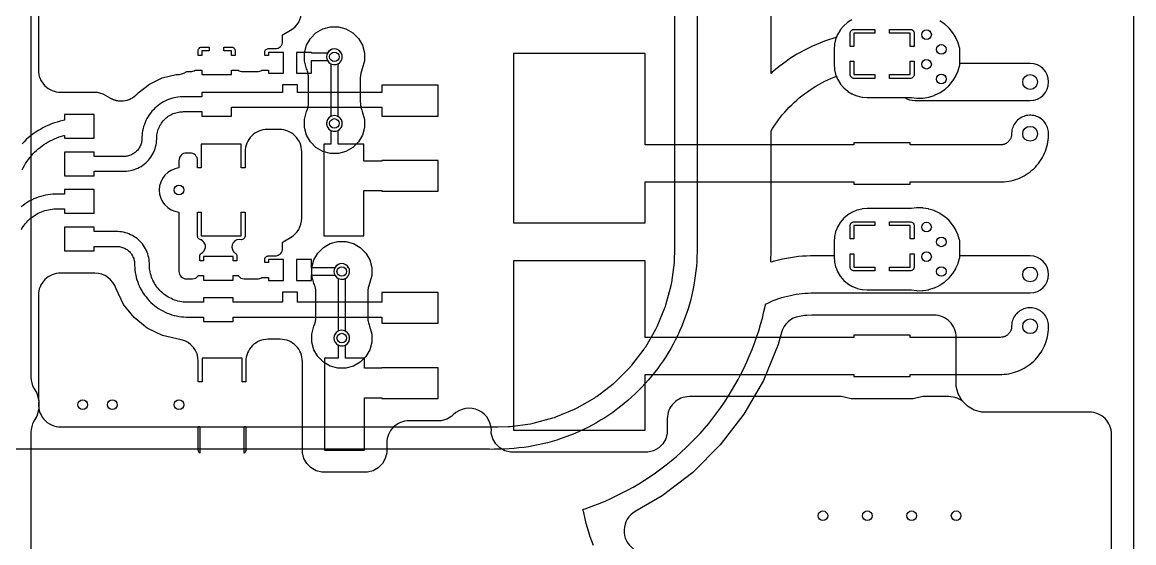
# Model space of a CAD drawing. Header units: millimetres. Extents: x 0 to 150, y 0 to 150.
# Drawn here: x 74.9 to 150, y 73.7 to 108.8 of the extents above; entities that cross this region are included whole.
import ezdxf

# ---------------------------------------------------------------- set-up
doc = ezdxf.new("R2010")
doc.units = ezdxf.units.MM

msp = doc.modelspace()

# ---------------------------------------------------------------- linework, layer by layer
at = {"layer": '16_copper'}
for points in [[(75.5, 134.697), (75.5, 84.86, 0.131654), (75.701, 84.11), (75.89, 83.783), (76.028, 83.267, 0.466806), (77.528, 81.5), (107, 81.5, 0.008181), (107.049, 81.501), (107.736, 81.523, 0.024548), (107.883, 81.535), (109.244, 81.715, 0.032737), (109.437, 81.753), (110.763, 82.108, 0.032736), (110.949, 82.171), (112.218, 82.697, 0.032736), (112.394, 82.784), (113.583, 83.471, 0.032737), (113.747, 83.58), (114.836, 84.416, 0.032737), (114.984, 84.545), (115.955, 85.516, 0.032737), (116.084, 85.664), (116.92, 86.753, 0.032737), (117.029, 86.917), (117.716, 88.106, 0.032736), (117.803, 88.282), (118.329, 89.551, 0.032737), (118.392, 89.737), (118.747, 91.063, 0.032737), (118.785, 91.256), (118.965, 92.617, 0.024548), (118.977, 92.764), (118.999, 93.451, 0.008182), (119, 93.5), (119, 127.023)], [(120.5, 126.151), (120.5, 93.5), (120.499, 93.337), (120.491, 93.011), (120.475, 92.685), (120.452, 92.36), (120.42, 92.035), (120.381, 91.711), (120.334, 91.388), (120.279, 91.067), (120.216, 90.746), (120.146, 90.428), (120.068, 90.111), (119.982, 89.796), (119.889, 89.484), (119.788, 89.173), (119.68, 88.866), (119.564, 88.561), (119.441, 88.259), (119.311, 87.959), (119.173, 87.664), (119.029, 87.371), (118.877, 87.082), (118.718, 86.797), (118.553, 86.516), (118.381, 86.239), (118.202, 85.966), (118.017, 85.697), (117.825, 85.434), (117.627, 85.174), (117.423, 84.92), (117.212, 84.671), (116.996, 84.426), (116.774, 84.188), (116.546, 83.954), (116.312, 83.726), (116.074, 83.504), (115.829, 83.288), (115.58, 83.077), (115.326, 82.873), (115.066, 82.675), (114.803, 82.483), (114.534, 82.298), (114.261, 82.119), (113.984, 81.947), (113.703, 81.782), (113.418, 81.623), (113.129, 81.471), (112.836, 81.327), (112.541, 81.189), (112.241, 81.059), (111.939, 80.936), (111.634, 80.82), (111.327, 80.712), (111.016, 80.611), (110.704, 80.518), (110.389, 80.432), (110.072, 80.354), (109.754, 80.284), (109.433, 80.221), (109.112, 80.166), (108.789, 80.119), (108.465, 80.08), (108.14, 80.048), (107.815, 80.025), (107.489, 80.009), (107.163, 80.001, 0.037337), (106.79, 79.992), (106.65, 79.976, 0.032501), (106, 80), (73.147, 80)], [(130.961, 108.995), (130.694, 108.831, 0.039571), (130.662, 108.808), (130.423, 108.604, 0.03958), (130.395, 108.576), (130.192, 108.338, 0.039291), (130.169, 108.306), (130.005, 108.039, 0.039289), (129.987, 108.004), (129.91, 107.818), (129.664, 107.745), (129.383, 107.654), (129.106, 107.556), (128.831, 107.45), (128.559, 107.337), (128.29, 107.217), (128.024, 107.091), (127.761, 106.957), (127.503, 106.816), (127.247, 106.669), (126.996, 106.515), (126.749, 106.355), (126.507, 106.188), (126.268, 106.015), (126.035, 105.836), (125.806, 105.65), (125.582, 105.459), (125.5, 105.385), (125.5, 116.569)], [(113.501, 73.492), (113.389, 73.786), (113.285, 74.082), (113.188, 74.381), (113.098, 74.682), (113.016, 74.985), (112.941, 75.29), (112.873, 75.597), (112.812, 75.905), (112.807, 75.935), (112.929, 75.975), (113.351, 76.123), (113.769, 76.281), (114.183, 76.45), (114.593, 76.629), (114.999, 76.817), (115.399, 77.015), (115.795, 77.223), (116.186, 77.44), (116.571, 77.667), (116.951, 77.903), (117.325, 78.148), (117.693, 78.402), (118.055, 78.665), (118.41, 78.936), (118.759, 79.216), (119.1, 79.504), (119.435, 79.801), (119.762, 80.105), (120.082, 80.418), (120.395, 80.738), (120.699, 81.065), (120.996, 81.4), (121.284, 81.741), (121.564, 82.09), (121.835, 82.445), (122.098, 82.807), (122.352, 83.175), (122.597, 83.549), (122.833, 83.929), (123.06, 84.314), (123.277, 84.705), (123.485, 85.101), (123.683, 85.501), (123.871, 85.907), (124.05, 86.317), (124.219, 86.731), (124.377, 87.149), (124.525, 87.571), (124.664, 87.996), (124.791, 88.424), (124.909, 88.856), (125.016, 89.29), (125.112, 89.726), (125.126, 89.795), (125.28, 89.87), (125.463, 89.954), (125.649, 90.032), (125.836, 90.105), (126.026, 90.173), (126.217, 90.235), (126.411, 90.292), (126.605, 90.343), (126.801, 90.389), (126.999, 90.429), (127.197, 90.463), (127.396, 90.492), (127.596, 90.515), (127.797, 90.532), (127.998, 90.544), (128.199, 90.549), (128.3, 90.55), (143, 90.55, 1), (143, 93.05), (138.25, 93.05), (138.25, 94, 0.067302), (138.241, 94.066), (138.144, 94.417, 0.035714), (138.133, 94.451), (137.987, 94.784, 0.035715), (137.97, 94.816), (137.779, 95.125, 0.035716), (137.758, 95.154), (137.524, 95.433, 0.035713), (137.5, 95.458), (137.229, 95.701, 0.035717), (137.201, 95.723), (136.898, 95.925, 0.035716), (136.867, 95.942), (136.539, 96.099, 0.035715), (136.505, 96.112), (136.158, 96.22, 0.035715), (136.123, 96.229), (135.764, 96.286, 0.035716), (135.729, 96.29), (135.365, 96.296, 0.035714), (135.329, 96.294), (134.984, 96.25), (132, 96.25, 0.019635), (131.98, 96.249), (131.668, 96.225, 0.039596), (131.628, 96.218), (131.324, 96.145, 0.03929), (131.286, 96.133), (130.996, 96.013, 0.039289), (130.961, 95.995), (130.694, 95.831, 0.039571), (130.662, 95.808), (130.423, 95.604, 0.03958), (130.395, 95.576), (130.192, 95.338, 0.039291), (130.169, 95.306), (130.005, 95.039, 0.039289), (129.987, 95.004), (129.867, 94.714, 0.039593), (129.855, 94.676), (129.782, 94.371, 0.039294), (129.775, 94.332), (129.751, 94.02, 0.019635), (129.75, 94), (129.75, 93.05), (128.164, 93.05), (127.891, 93.042), (127.619, 93.027), (127.347, 93.003), (127.076, 92.972), (126.806, 92.933), (126.537, 92.887), (126.27, 92.833), (126.004, 92.771), (125.74, 92.702), (125.479, 92.625), (125.489, 92.829), (125.5, 93.276), (125.5, 101.506), (125.6, 101.669), (125.725, 101.861), (125.854, 102.05), (125.989, 102.235), (126.128, 102.417), (126.273, 102.595), (126.421, 102.769), (126.575, 102.94), (126.732, 103.106), (126.894, 103.268), (127.06, 103.425), (127.231, 103.579), (127.405, 103.727), (127.583, 103.872), (127.765, 104.011), (127.95, 104.146), (128.139, 104.275), (128.331, 104.4), (128.526, 104.52), (128.725, 104.634), (128.926, 104.744), (129.13, 104.848), (129.337, 104.946), (129.546, 105.039), (129.758, 105.127), (129.909, 105.185), (129.987, 104.996, 0.039289), (130.005, 104.961), (130.169, 104.694, 0.039571), (130.192, 104.662), (130.396, 104.423, 0.03958), (130.424, 104.395), (130.662, 104.192, 0.039291), (130.694, 104.169), (130.961, 104.005, 0.039289), (130.996, 103.987), (131.286, 103.867, 0.039593), (131.324, 103.855), (131.629, 103.782, 0.039573), (131.668, 103.775), (131.98, 103.751, 0.019635), (132, 103.75), (134.522, 103.75, 0.144365), (135.2, 103.55), (143, 103.55, 1), (143, 106.05), (138.25, 106.05), (138.25, 107, 0.067302), (138.241, 107.066), (138.144, 107.417, 0.035714), (138.133, 107.451), (137.987, 107.784, 0.035715), (137.97, 107.816), (137.779, 108.125, 0.035716), (137.758, 108.154), (137.524, 108.433, 0.035713), (137.5, 108.458), (137.229, 108.701, 0.035717), (137.201, 108.723), (136.898, 108.925, 0.035716)], [(148.5, 70.5), (148.5, 81, 0.414214), (147, 82.5), (139.737, 82.5), (139.228, 82.636), (138.772, 82.9), (138.4, 83.272), (138.136, 83.728), (138, 84.237), (138, 87.55, 0.414214), (136.5, 89.05), (128.3, 89.05, 0.009817), (128.241, 89.049), (127.923, 89.036, 0.029461), (127.748, 89.019), (127.412, 88.966, 0.296214), (126.198, 87.873), (125.979, 87.057), (124.976, 84.635), (123.665, 82.365), (122.069, 80.285), (120.215, 78.431), (118.135, 76.835), (116.318, 75.786, 0.550804), (116.216, 73.252)]]:
    msp.add_lwpolyline(points, format="xyb", dxfattribs=at)
for points in [[(95.733, 99.972), (95.217, 100.11), (94.755, 100.377), (94.377, 100.755), (94.11, 101.217), (93.972, 101.733), (93.972, 102.267), (94.118, 102.813, 0.105882), (94.25, 103.427), (94.25, 105.073, 0.048452), (94.222, 105.361), (94.217, 105.382, 0.052951), (94.118, 105.687), (93.972, 106.233), (93.972, 106.767), (94.11, 107.283), (94.377, 107.745), (94.755, 108.123), (95.217, 108.39), (95.733, 108.528), (96.267, 108.528), (96.783, 108.39), (97.245, 108.123), (97.623, 107.745), (97.89, 107.283), (98.028, 106.767), (98.028, 106.233), (97.882, 105.687, 0.105882), (97.75, 105.073), (97.75, 103.427, 0.048452), (97.778, 103.139), (97.783, 103.118, 0.052951), (97.882, 102.813), (98.028, 102.267), (98.028, 101.733), (97.89, 101.217), (97.623, 100.755), (97.245, 100.377), (96.783, 100.11), (96.267, 99.972)], [(96.089, 101.478, 0.714199), (96.25, 102.466), (96.25, 106.034, 0.951294), (95.798, 106.989), (95.744, 106.963, 0.594063), (95.75, 106.034), (95.75, 102.466), (95.744, 102.463), (95.694, 102.431), (95.647, 102.394), (95.606, 102.353), (95.569, 102.306), (95.537, 102.256), (95.511, 102.202), (95.492, 102.146), (95.478, 102.089), (95.472, 102.03), (95.472, 101.97), (95.478, 101.911), (95.492, 101.854), (95.511, 101.798), (95.537, 101.744), (95.569, 101.694), (95.606, 101.647), (95.647, 101.606), (95.694, 101.569), (95.744, 101.537), (95.798, 101.511), (95.854, 101.492), (95.911, 101.478), (95.97, 101.472), (96.03, 101.472)], [(96.233, 85.472), (95.717, 85.61), (95.255, 85.877), (94.877, 86.255), (94.61, 86.717), (94.472, 87.233), (94.472, 87.767), (94.618, 88.313, 0.105882), (94.75, 88.927), (94.75, 90.573, 0.048452), (94.722, 90.861), (94.717, 90.882, 0.052951), (94.618, 91.187), (94.472, 91.733), (94.472, 92.267), (94.61, 92.783), (94.877, 93.245), (95.255, 93.623), (95.717, 93.89), (96.233, 94.028), (96.767, 94.028), (97.283, 93.89), (97.745, 93.623), (98.123, 93.245), (98.39, 92.783), (98.528, 92.267), (98.528, 91.733), (98.382, 91.187, 0.105882), (98.25, 90.573), (98.25, 88.927, 0.048452), (98.278, 88.639), (98.283, 88.618, 0.052951), (98.382, 88.313), (98.528, 87.767), (98.528, 87.233), (98.39, 86.717), (98.123, 86.255), (97.745, 85.877), (97.283, 85.61), (96.767, 85.472)], [(96.589, 86.978, 0.714199), (96.75, 87.966), (96.75, 91.534, 0.951294), (96.298, 92.489), (96.244, 92.463, 0.594063), (96.25, 91.534), (96.25, 87.966), (96.244, 87.963), (96.194, 87.931), (96.147, 87.894), (96.106, 87.853), (96.069, 87.806), (96.037, 87.756), (96.011, 87.702), (95.992, 87.646), (95.978, 87.589), (95.972, 87.53), (95.972, 87.47), (95.978, 87.411), (95.992, 87.354), (96.011, 87.298), (96.037, 87.244), (96.069, 87.194), (96.106, 87.147), (96.147, 87.106), (96.194, 87.069), (96.244, 87.037), (96.298, 87.011), (96.354, 86.992), (96.411, 86.978), (96.47, 86.972), (96.53, 86.972)]]:
    msp.add_lwpolyline(points, format="xyb", close=True, dxfattribs=at)
at = {"layer": '1_copper'}
for points in [[(76, 119.39), (76, 105.61, 0.414214), (77.5, 104.11), (79.967, 104.11), (80.349, 104.008), (80.84, 103.724), (80.855, 103.716), (80.869, 103.708), (80.898, 103.693), (80.925, 103.679), (80.941, 103.672), (80.956, 103.664), (80.985, 103.652), (81.013, 103.639), (81.029, 103.633), (81.045, 103.626), (81.075, 103.615), (81.104, 103.604), (81.12, 103.599), (81.136, 103.594), (81.166, 103.585), (81.197, 103.576), (81.213, 103.572), (81.229, 103.567), (81.26, 103.561), (81.291, 103.553), (81.307, 103.551), (81.324, 103.547), (81.355, 103.543), (81.386, 103.537), (81.403, 103.535), (81.42, 103.533), (81.451, 103.53), (81.482, 103.527), (81.499, 103.527), (81.516, 103.525), (81.548, 103.525), (81.579, 103.523), (81.596, 103.524, 0.182311), (82.585, 103.901), (82.608, 103.923, 0.030667), (82.737, 104.057), (83.498, 104.664), (84.371, 105.084), (85.32, 105.301, 0.125465), (86.034, 105.5), (86.286, 105.5, 0.161906), (86.585, 105.6), (87.04, 105.6), (87.04, 105.3), (89.04, 105.3), (89.04, 105.6), (89.495, 105.6, 0.161804), (89.794, 105.5), (90.796, 105.5, 0.161906), (91.095, 105.6), (91.55, 105.6), (91.55, 105.4), (92.55, 105.4), (92.55, 106.8), (91.55, 106.8), (91.55, 106.6), (91.296, 106.6), (91.296, 106.825), (91.306, 106.874), (91.325, 106.92), (91.353, 106.962), (91.388, 106.997), (91.43, 107.025), (91.476, 107.044), (91.525, 107.054), (92, 107.054, 0.414214), (92.5, 107.554), (92.5, 107.971), (92.529, 108), (93.04, 108.295, 0.267949), (93.79, 109.594)], [(130.961, 108.995), (130.694, 108.831, 0.039571), (130.662, 108.808), (130.423, 108.604, 0.03958), (130.395, 108.576), (130.192, 108.338, 0.039291), (130.169, 108.306), (130.005, 108.039, 0.039289), (129.987, 108.004), (129.867, 107.714, 0.039593), (129.855, 107.676), (129.782, 107.371, 0.039294), (129.775, 107.332), (129.751, 107.02, 0.019635), (129.75, 107), (129.75, 106, 0.019635), (129.751, 105.98), (129.775, 105.668, 0.039596), (129.782, 105.628), (129.855, 105.324, 0.03929), (129.867, 105.286), (129.987, 104.996, 0.039289), (130.005, 104.961), (130.169, 104.694, 0.039571), (130.192, 104.662), (130.396, 104.423, 0.03958), (130.424, 104.395), (130.662, 104.192, 0.039291), (130.694, 104.169), (130.961, 104.005, 0.039289), (130.996, 103.987), (131.286, 103.867, 0.039593), (131.324, 103.855), (131.629, 103.782, 0.039573), (131.668, 103.775), (131.98, 103.751, 0.019635), (132, 103.75), (134.984, 103.75), (135.329, 103.706), (135.33, 103.706), (135.331, 103.706), (135.365, 103.704), (135.729, 103.71, 0.035716), (135.764, 103.714), (136.123, 103.771, 0.035715), (136.158, 103.78), (136.505, 103.888, 0.035715), (136.539, 103.901), (136.867, 104.058, 0.035716), (136.898, 104.075), (137.201, 104.277, 0.035717), (137.229, 104.299), (137.5, 104.542, 0.035713), (137.524, 104.567), (137.758, 104.846, 0.035716), (137.779, 104.875), (137.97, 105.184, 0.035715), (137.987, 105.216), (138.133, 105.549, 0.035714), (138.144, 105.583), (138.241, 105.934, 0.067302), (138.25, 106), (138.25, 107, 0.067302), (138.241, 107.066), (138.144, 107.417, 0.035714), (138.133, 107.451), (137.987, 107.784, 0.035715), (137.97, 107.816), (137.779, 108.125, 0.035716), (137.758, 108.154), (137.524, 108.433, 0.035713), (137.5, 108.458), (137.229, 108.701, 0.035717), (137.201, 108.723), (136.898, 108.925, 0.035716)], [(148.5, 70.5), (148.5, 81, 0.414214), (147, 82.5), (139.737, 82.5), (139.228, 82.636), (138.772, 82.9), (138.561, 83.111, 0.198912), (137.5, 83.55), (135.855, 83.55, 0.065543), (135.467, 83.499), (135.097, 83.4), (130.903, 83.4), (130.533, 83.499, 0.065543), (130.145, 83.55), (119.985, 83.55, 0.414214), (118.485, 82.05), (118.485, 81.088), (118.383, 80.706), (118.185, 80.364), (117.906, 80.085), (117.564, 79.887), (117.182, 79.785), (107.898, 79.785), (107.516, 79.887), (107.174, 80.085), (106.895, 80.364), (106.697, 80.706), (106.595, 81.088, 0.7094), (104.034, 82.317), (103.936, 82.218), (103.594, 82.021), (103.212, 81.919), (101.04, 81.919, 0.414214), (99.54, 80.419), (99.54, 79.743), (99.438, 79.361), (99.241, 79.019), (98.961, 78.74), (98.619, 78.542), (98.238, 78.44), (95.143, 78.44), (94.761, 78.542), (94.419, 78.74), (94.14, 79.019), (93.942, 79.361), (93.84, 79.743), (93.84, 85.92, 0.414214), (92.34, 87.42), (91.514, 87.42, 0.414214), (90.014, 85.92), (90.014, 84.54), (89.76, 84.54), (89.76, 86.14), (87.06, 86.14), (87.06, 84.54), (86.806, 84.54), (86.806, 85.927, 0.349915), (85.64, 87.39), (84.392, 87.675), (83.36, 88.171), (82.465, 88.885), (81.751, 89.78), (81.247, 90.828, 0.329809), (79.812, 91.89), (77.5, 91.89, 0.414214), (76, 90.39), (76, 83.57, 0.01614), (76.003, 83.473), (76.005, 83.454, 0.02887), (76.028, 83.28), (76.028, 82.733), (75.89, 82.217), (75.701, 81.89, 0.131654), (75.5, 81.14), (75.5, 67.57, 0.01614)]]:
    msp.add_lwpolyline(points, format="xyb", dxfattribs=at)
for points in [[(130.846, 107.2), (130.846, 108.133), (130.863, 108.198), (130.897, 108.256), (130.944, 108.303), (131.002, 108.337), (131.067, 108.354), (132.5, 108.354), (132.5, 108.1), (131.1, 108.1), (131.1, 107.2)], [(134.9, 107.2), (134.9, 108.1), (133.5, 108.1), (133.5, 108.354), (134.933, 108.354), (134.998, 108.337), (135.056, 108.303), (135.103, 108.256), (135.137, 108.198), (135.154, 108.133), (135.154, 107.2)], [(89.04, 106.6), (89.04, 106.9), (88.54, 106.9), (88.54, 107.154), (89.065, 107.154), (89.114, 107.144), (89.16, 107.125), (89.202, 107.097), (89.237, 107.062), (89.265, 107.02), (89.284, 106.974), (89.294, 106.925), (89.294, 106.6)], [(131.067, 105.046), (131.002, 105.063), (130.944, 105.097), (130.897, 105.144), (130.863, 105.202), (130.846, 105.267), (130.846, 106.2), (131.1, 106.2), (131.1, 105.3), (132.5, 105.3), (132.5, 105.046)], [(133.5, 105.046), (133.5, 105.3), (134.9, 105.3), (134.9, 106.2), (135.154, 106.2), (135.154, 105.267), (135.137, 105.202), (135.103, 105.144), (135.056, 105.097), (134.998, 105.063), (134.933, 105.046)], [(130.846, 94.2), (130.846, 95.133), (130.863, 95.198), (130.897, 95.256), (130.944, 95.303), (131.002, 95.337), (131.067, 95.354), (132.5, 95.354), (132.5, 95.1), (131.1, 95.1), (131.1, 94.2)], [(134.9, 94.2), (134.9, 95.1), (133.5, 95.1), (133.5, 95.354), (134.933, 95.354), (134.998, 95.337), (135.056, 95.303), (135.103, 95.256), (135.137, 95.198), (135.154, 95.133), (135.154, 94.2)], [(131.067, 92.046), (131.002, 92.063), (130.944, 92.097), (130.897, 92.144), (130.863, 92.202), (130.846, 92.267), (130.846, 93.2), (131.1, 93.2), (131.1, 92.3), (132.5, 92.3), (132.5, 92.046)], [(133.5, 92.046), (133.5, 92.3), (134.9, 92.3), (134.9, 93.2), (135.154, 93.2), (135.154, 92.267), (135.137, 92.202), (135.103, 92.144), (135.056, 92.097), (134.998, 92.063), (134.933, 92.046)], [(89.91, 81.54), (90.014, 81.54), (90.014, 79.923), (90.009, 79.89), (90.001, 79.858), (89.988, 79.827), (89.971, 79.799), (89.951, 79.772), (89.928, 79.749), (89.91, 79.735)]]:
    msp.add_lwpolyline(points, close=True, dxfattribs=at)
for points in [[(86.789, 106.941), (86.793, 106.958), (86.799, 106.982), (86.812, 107.013, 0.02577), (86.92, 107.125), (86.966, 107.144), (87.015, 107.154), (87.54, 107.154), (87.54, 106.9), (87.04, 106.9), (87.04, 106.6), (86.786, 106.6), (86.786, 106.917)], [(94.45, 106.25), (95.534, 106.25, 0.951294), (96.489, 106.702), (96.463, 106.756, 0.594063), (95.534, 106.75), (94.45, 106.75), (94.45, 106.8), (93.45, 106.8), (93.45, 105.4), (94.45, 105.4)], [(141.239, 98.058), (141.398, 98.073), (141.556, 98.097), (141.712, 98.128), (141.867, 98.167), (142.02, 98.213), (142.17, 98.267), (142.317, 98.328), (142.462, 98.396), (142.602, 98.471), (142.739, 98.553), (142.872, 98.642), (143, 98.737), (143.123, 98.838), (143.242, 98.945), (143.355, 99.058), (143.462, 99.177), (143.563, 99.3), (143.658, 99.428), (143.747, 99.561), (143.829, 99.698), (143.904, 99.838), (143.972, 99.983), (144.033, 100.13), (144.087, 100.28), (144.133, 100.433), (144.172, 100.588), (144.203, 100.744), (144.227, 100.902), (144.242, 101.061), (144.25, 101.22), (144.25, 101.349), (144.242, 101.447), (144.227, 101.544), (144.204, 101.64), (144.174, 101.733), (144.136, 101.824), (144.091, 101.911), (144.04, 101.995), (143.982, 102.074), (143.919, 102.149), (143.849, 102.219), (143.774, 102.282), (143.695, 102.34), (143.611, 102.391), (143.524, 102.436), (143.433, 102.474), (143.34, 102.504), (143.244, 102.527), (143.147, 102.542), (143.049, 102.55), (142.951, 102.55), (142.853, 102.542), (142.756, 102.527), (142.66, 102.504), (142.567, 102.474), (142.476, 102.436), (142.389, 102.391), (142.305, 102.34), (142.226, 102.282), (142.151, 102.219), (142.081, 102.149), (142.018, 102.074), (141.96, 101.995), (141.909, 101.911), (141.864, 101.824), (141.826, 101.733), (141.796, 101.64), (141.773, 101.544), (141.758, 101.447), (141.75, 101.349), (141.75, 101.3), (141.75, 101.282), (141.748, 101.245), (141.744, 101.208), (141.739, 101.172), (141.732, 101.136), (141.723, 101.1), (141.712, 101.065), (141.7, 101.03), (141.686, 100.996), (141.67, 100.963), (141.653, 100.93), (141.634, 100.899), (141.613, 100.868), (141.591, 100.839), (141.568, 100.81), (141.543, 100.783), (141.517, 100.757), (141.49, 100.732), (141.461, 100.709), (141.432, 100.687), (141.401, 100.666), (141.37, 100.647), (141.337, 100.63), (141.304, 100.614), (141.27, 100.6), (141.235, 100.588), (141.2, 100.577), (141.164, 100.568), (141.128, 100.561, 0.025338), (141, 100.55), (134.9, 100.55), (134.9, 100.7), (131.1, 100.7), (131.1, 100.55), (116.985, 100.55), (116.985, 106.715), (108.095, 106.715), (108.095, 95.285), (116.985, 95.285), (116.985, 98.05), (131.1, 98.05), (131.1, 97.9), (134.9, 97.9), (134.9, 98.05), (141.08, 98.05)], [(81.964, 98.778), (82.093, 98.793), (82.221, 98.815), (82.347, 98.845), (82.472, 98.882), (82.594, 98.927), (82.713, 98.978), (82.829, 99.036), (82.941, 99.101), (83.05, 99.173), (83.154, 99.25), (83.253, 99.333), (83.348, 99.422), (83.437, 99.517), (83.52, 99.616), (83.597, 99.72), (83.669, 99.829), (83.734, 99.941), (83.792, 100.057), (83.843, 100.176), (83.888, 100.298), (83.925, 100.423), (83.955, 100.549), (83.977, 100.677), (83.992, 100.806), (84, 100.935), (84, 101), (84.001, 101.047), (84.006, 101.141), (84.015, 101.235), (84.03, 101.328), (84.05, 101.42), (84.074, 101.511), (84.103, 101.601), (84.137, 101.689), (84.175, 101.775), (84.218, 101.859), (84.265, 101.94), (84.317, 102.02), (84.372, 102.096), (84.431, 102.169), (84.494, 102.239), (84.561, 102.306), (84.631, 102.369), (84.704, 102.428), (84.78, 102.483), (84.86, 102.535), (84.941, 102.582), (85.025, 102.625), (85.111, 102.663), (85.199, 102.697), (85.289, 102.726), (85.38, 102.75), (85.472, 102.77), (85.565, 102.785), (85.659, 102.794, 0.068207), (85.8, 102.8), (87.04, 102.8), (87.04, 102.5), (89.04, 102.5), (89.04, 103.09), (99.205, 103.09), (99.205, 102.499), (103.015, 102.499), (103.015, 104.581), (99.205, 104.581), (99.205, 104.09), (93.5, 104.09), (93.5, 104.6), (92.5, 104.6), (92.5, 104.09), (89.04, 104.09), (89.04, 104.1), (87.04, 104.1), (87.04, 103.8), (85.727, 103.8), (85.58, 103.792), (85.434, 103.777), (85.29, 103.754), (85.146, 103.724), (85.004, 103.686), (84.865, 103.64), (84.728, 103.588), (84.594, 103.528), (84.463, 103.462), (84.337, 103.388), (84.214, 103.308), (84.095, 103.222), (83.981, 103.13), (83.872, 103.032), (83.768, 102.928), (83.67, 102.819), (83.578, 102.705), (83.492, 102.586), (83.412, 102.463), (83.338, 102.337), (83.272, 102.206), (83.212, 102.072), (83.16, 101.935), (83.114, 101.796), (83.076, 101.654), (83.046, 101.51), (83.023, 101.366), (83.008, 101.22), (83, 101.073), (83, 101), (82.999, 100.964), (82.995, 100.893), (82.987, 100.822), (82.975, 100.751), (82.958, 100.682), (82.938, 100.613), (82.913, 100.546), (82.885, 100.48), (82.853, 100.416), (82.817, 100.354), (82.778, 100.294), (82.735, 100.237), (82.689, 100.182), (82.64, 100.13), (82.588, 100.081), (82.533, 100.035), (82.476, 99.992), (82.416, 99.953), (82.354, 99.917), (82.29, 99.885), (82.224, 99.857), (82.157, 99.832), (82.088, 99.812), (82.019, 99.795), (81.948, 99.783), (81.877, 99.775, 0.052374), (81.77, 99.77), (79.77, 99.77), (79.77, 100.07), (77.77, 100.07), (77.77, 98.47), (79.77, 98.47), (79.77, 98.77), (81.835, 98.77)], [(97.99, 97.46), (99.205, 97.46), (99.205, 97.419), (103.015, 97.419), (103.015, 99.501), (99.205, 99.501), (99.205, 99.46), (97.99, 99.46), (97.99, 100.6), (96.25, 100.6), (96.25, 101.534, 0.951294), (95.798, 102.489), (95.744, 102.463, 0.594063), (95.75, 101.534), (95.75, 100.6), (95.29, 100.6), (95.29, 94.4), (97.99, 94.4)], [(91.55, 92.8), (91.55, 92.6), (91.296, 92.6), (91.296, 92.825), (91.306, 92.874), (91.325, 92.92), (91.353, 92.962), (91.388, 92.997), (91.43, 93.025), (91.476, 93.044), (91.525, 93.054), (92, 93.054, 0.414214), (92.5, 93.554), (92.5, 93.972, 0.006592), (92.529, 94), (93.04, 94.295, 0.267949), (93.79, 95.594), (93.79, 100.09, 0.414214), (92.29, 101.59), (91.464, 101.59, 0.414214), (89.964, 100.09), (89.964, 99), (89.71, 99), (89.71, 100.6), (87.01, 100.6), (87.01, 99), (86.756, 99), (86.756, 99.5, 0.414214), (86.256, 100), (86, 100, 0.414214), (85.5, 99.5), (85.5, 98.991, 0.894631), (85.5, 96.009), (85.5, 92, 0.414214), (86, 91.5), (86.406, 91.5, 0.24886), (86.82, 91.72), (87.16, 91.72), (87.16, 91.42), (89.16, 91.42), (89.16, 91.72), (89.501, 91.72, 0.248811), (89.914, 91.5), (90.796, 91.5, 0.161906), (91.095, 91.6), (91.55, 91.6), (91.55, 91.4), (92.55, 91.4), (92.55, 92.8)], [(135.729, 90.71, 0.035716), (135.764, 90.714), (136.123, 90.771, 0.035715), (136.158, 90.78), (136.505, 90.888, 0.035715), (136.539, 90.901), (136.867, 91.058, 0.035716), (136.898, 91.075), (137.201, 91.277, 0.035717), (137.229, 91.299), (137.5, 91.542, 0.035713), (137.524, 91.567), (137.758, 91.846, 0.035716), (137.779, 91.875), (137.97, 92.184, 0.035715), (137.987, 92.216), (138.133, 92.549, 0.035714), (138.144, 92.583), (138.241, 92.934, 0.067302), (138.25, 93), (138.25, 94, 0.067302), (138.241, 94.066), (138.144, 94.417, 0.035714), (138.133, 94.451), (137.987, 94.784, 0.035715), (137.97, 94.816), (137.779, 95.125, 0.035716), (137.758, 95.154), (137.524, 95.433, 0.035713), (137.5, 95.458), (137.229, 95.701, 0.035717), (137.201, 95.723), (136.898, 95.925, 0.035716), (136.867, 95.942), (136.539, 96.099, 0.035715), (136.505, 96.112), (136.158, 96.22, 0.035715), (136.123, 96.229), (135.764, 96.286, 0.035716), (135.729, 96.29), (135.365, 96.296, 0.035714), (135.329, 96.294), (134.984, 96.25), (132, 96.25, 0.019635), (131.98, 96.249), (131.668, 96.225, 0.039596), (131.628, 96.218), (131.324, 96.145, 0.03929), (131.286, 96.133), (130.996, 96.013, 0.039289), (130.961, 95.995), (130.694, 95.831, 0.039571), (130.662, 95.808), (130.423, 95.604, 0.03958), (130.395, 95.576), (130.192, 95.338, 0.039291), (130.169, 95.306), (130.005, 95.039, 0.039289), (129.987, 95.004), (129.867, 94.714, 0.039593), (129.855, 94.676), (129.782, 94.371, 0.039294), (129.775, 94.332), (129.751, 94.02, 0.019635), (129.75, 94), (129.75, 93, 0.019635), (129.751, 92.98), (129.775, 92.668, 0.039596), (129.782, 92.628), (129.855, 92.324, 0.03929), (129.867, 92.286), (129.987, 91.996, 0.039289), (130.005, 91.961), (130.169, 91.694, 0.039571), (130.192, 91.662), (130.396, 91.423, 0.03958), (130.424, 91.395), (130.662, 91.192, 0.039291), (130.694, 91.169), (130.961, 91.005, 0.039289), (130.996, 90.987), (131.286, 90.867, 0.039593), (131.324, 90.855), (131.629, 90.782, 0.039573), (131.668, 90.775), (131.98, 90.751, 0.019635), (132, 90.75), (134.984, 90.75), (135.329, 90.706), (135.33, 90.706), (135.331, 90.706), (135.365, 90.704)], [(87.16, 93.02), (87.16, 92.72), (86.906, 92.72), (86.906, 93.045), (86.916, 93.094), (86.935, 93.14), (86.963, 93.182, 0.078649), (87.091, 93.281), (87.108, 93.295, 0.55044), (86.993, 94.132), (86.984, 94.135), (86.977, 94.139), (86.889, 94.175), (86.848, 94.203), (86.813, 94.238), (86.785, 94.28), (86.766, 94.326), (86.756, 94.375), (86.756, 96), (87.01, 96), (87.01, 94.4), (89.71, 94.4), (89.71, 96), (89.964, 96), (89.964, 94.375), (89.954, 94.326), (89.935, 94.28), (89.907, 94.238), (89.872, 94.203), (89.83, 94.175), (89.784, 94.156), (89.735, 94.146, 0.735303), (89.187, 93.337), (89.2, 93.322, 0.057414), (89.288, 93.241), (89.303, 93.23), (89.322, 93.217), (89.357, 93.182), (89.385, 93.14), (89.404, 93.094), (89.414, 93.045), (89.414, 92.72), (89.16, 92.72), (89.16, 93.02)], [(86.02, 89.921), (85.901, 89.926), (85.783, 89.937), (85.665, 89.954), (85.547, 89.976), (85.431, 90.003), (85.317, 90.035), (85.204, 90.073), (85.093, 90.116), (84.984, 90.165), (84.877, 90.218), (84.773, 90.276), (84.672, 90.338), (84.573, 90.406), (84.478, 90.478), (84.386, 90.554), (84.298, 90.634), (84.214, 90.718), (84.134, 90.806), (84.058, 90.898), (83.986, 90.993), (83.918, 91.092), (83.856, 91.193), (83.798, 91.297), (83.745, 91.404), (83.696, 91.513), (83.653, 91.624), (83.615, 91.737), (83.583, 91.851), (83.556, 91.967), (83.534, 92.085), (83.517, 92.203), (83.506, 92.321), (83.501, 92.44), (83.5, 92.5), (83.5, 92.564), (83.493, 92.691), (83.478, 92.818), (83.456, 92.943), (83.426, 93.067), (83.39, 93.189), (83.346, 93.309), (83.296, 93.426), (83.238, 93.54), (83.175, 93.65), (83.105, 93.757), (83.029, 93.859), (82.947, 93.957), (82.859, 94.049), (82.767, 94.137), (82.669, 94.219), (82.567, 94.295), (82.46, 94.365), (82.35, 94.428), (82.236, 94.486), (82.119, 94.536), (81.999, 94.58), (81.877, 94.616), (81.753, 94.646), (81.628, 94.668), (81.501, 94.683), (81.374, 94.69), (79.77, 94.69), (79.77, 94.99), (77.77, 94.99), (77.77, 93.39), (79.77, 93.39), (79.77, 93.69), (81.31, 93.69, 0.05073), (81.414, 93.685), (81.482, 93.677), (81.551, 93.665), (81.618, 93.649), (81.684, 93.63), (81.749, 93.606), (81.813, 93.579), (81.875, 93.547), (81.935, 93.513), (81.993, 93.475), (82.048, 93.433), (82.101, 93.389), (82.151, 93.341), (82.199, 93.291), (82.243, 93.238), (82.285, 93.183), (82.323, 93.125), (82.357, 93.065), (82.389, 93.003), (82.416, 92.939), (82.44, 92.874), (82.459, 92.808), (82.475, 92.741), (82.487, 92.672), (82.495, 92.604), (82.499, 92.535), (82.5, 92.5), (82.5, 92.417), (82.508, 92.252), (82.523, 92.087), (82.546, 91.923), (82.576, 91.761), (82.614, 91.6), (82.659, 91.441), (82.712, 91.284), (82.772, 91.13), (82.838, 90.978), (82.912, 90.83), (82.993, 90.686), (83.08, 90.545), (83.173, 90.409), (83.273, 90.277), (83.379, 90.149), (83.49, 90.027), (83.607, 89.91), (83.729, 89.799), (83.857, 89.693), (83.989, 89.593), (84.125, 89.5), (84.266, 89.413), (84.41, 89.332), (84.558, 89.258), (84.71, 89.192), (84.864, 89.132), (85.021, 89.079), (85.18, 89.034), (85.341, 88.996), (85.503, 88.966), (85.667, 88.943), (85.832, 88.928), (85.997, 88.92), (87.16, 88.92), (87.16, 88.62), (89.16, 88.62), (89.16, 88.92), (99.205, 88.92), (99.205, 88.499), (103.015, 88.499), (103.015, 90.581), (99.205, 90.581), (99.205, 89.92), (93.5, 89.92), (93.5, 90.6), (92.5, 90.6), (92.5, 89.92), (89.16, 89.92), (89.16, 90.22), (87.16, 90.22), (87.16, 89.92), (86.08, 89.92)], [(94.45, 91.75), (96.034, 91.75, 0.951294), (96.989, 92.202), (96.963, 92.256, 0.594063), (96.034, 92.25), (94.45, 92.25), (94.45, 92.8), (93.45, 92.8), (93.45, 91.4), (94.45, 91.4)], [(141.239, 85.058), (141.398, 85.073), (141.556, 85.097), (141.712, 85.128), (141.867, 85.167), (142.02, 85.213), (142.17, 85.267), (142.317, 85.328), (142.462, 85.396), (142.602, 85.471), (142.739, 85.553), (142.872, 85.642), (143, 85.737), (143.123, 85.838), (143.242, 85.945), (143.355, 86.058), (143.462, 86.177), (143.563, 86.3), (143.658, 86.428), (143.747, 86.561), (143.829, 86.698), (143.904, 86.838), (143.972, 86.983), (144.033, 87.13), (144.087, 87.28), (144.133, 87.433), (144.172, 87.588), (144.203, 87.744), (144.227, 87.902), (144.242, 88.061), (144.25, 88.22), (144.25, 88.349), (144.242, 88.447), (144.227, 88.544), (144.204, 88.64), (144.174, 88.733), (144.136, 88.824), (144.091, 88.911), (144.04, 88.995), (143.982, 89.074), (143.919, 89.149), (143.849, 89.219), (143.774, 89.282), (143.695, 89.34), (143.611, 89.391), (143.524, 89.436), (143.433, 89.474), (143.34, 89.504), (143.244, 89.527), (143.147, 89.542), (143.049, 89.55), (142.951, 89.55), (142.853, 89.542), (142.756, 89.527), (142.66, 89.504), (142.567, 89.474), (142.476, 89.436), (142.389, 89.391), (142.305, 89.34), (142.226, 89.282), (142.151, 89.219), (142.081, 89.149), (142.018, 89.074), (141.96, 88.995), (141.909, 88.911), (141.864, 88.824), (141.826, 88.733), (141.796, 88.64), (141.773, 88.544), (141.758, 88.447), (141.75, 88.349), (141.75, 88.3), (141.75, 88.282), (141.748, 88.245), (141.744, 88.208), (141.739, 88.172), (141.732, 88.136), (141.723, 88.1), (141.712, 88.065), (141.7, 88.03), (141.686, 87.996), (141.67, 87.963), (141.653, 87.93), (141.634, 87.899), (141.613, 87.868), (141.591, 87.839), (141.568, 87.81), (141.543, 87.783), (141.517, 87.757), (141.49, 87.732), (141.461, 87.709), (141.432, 87.687), (141.401, 87.666), (141.37, 87.647), (141.337, 87.63), (141.304, 87.614), (141.27, 87.6), (141.235, 87.588), (141.2, 87.577), (141.164, 87.568), (141.128, 87.561, 0.025338), (141, 87.55), (134.9, 87.55), (134.9, 87.7), (131.1, 87.7), (131.1, 87.55), (116.985, 87.55), (116.985, 92.715), (108.095, 92.715), (108.095, 81.285), (116.985, 81.285), (116.985, 85.05), (131.1, 85.05), (131.1, 84.9), (134.9, 84.9), (134.9, 85.05), (141.08, 85.05)], [(98.04, 83.46), (99.205, 83.46), (99.205, 83.419), (103.015, 83.419), (103.015, 85.501), (99.205, 85.501), (99.205, 85.46), (98.04, 85.46), (98.04, 86.14), (96.75, 86.14), (96.75, 87.034, 0.951294), (96.298, 87.989), (96.244, 87.963, 0.594063), (96.25, 87.034), (96.25, 86.14), (95.34, 86.14), (95.34, 79.94), (98.04, 79.94)], [(86.892, 79.749), (86.868, 79.772), (86.848, 79.799), (86.832, 79.827), (86.819, 79.858, 0.010885), (86.806, 79.923), (86.806, 81.54), (86.91, 81.54), (86.91, 79.735)]]:
    msp.add_lwpolyline(points, format="xyb", close=True, dxfattribs=at)
for points in [[(74.908, 98.861), (74.98, 99.008), (75.059, 99.151), (75.142, 99.292), (75.231, 99.429), (75.325, 99.563), (75.424, 99.693), (75.528, 99.819), (75.637, 99.941), (75.751, 100.059), (75.869, 100.173), (75.991, 100.282), (76.117, 100.386), (76.247, 100.485), (76.381, 100.579), (76.518, 100.668), (76.659, 100.751), (76.802, 100.83), (76.949, 100.902), (77.098, 100.969), (77.25, 101.03), (77.404, 101.086), (77.56, 101.135), (77.718, 101.178), (77.77, 101.191), (77.77, 101.01), (79.77, 101.01), (79.77, 102.61), (77.77, 102.61), (77.77, 102.214), (77.668, 102.194), (77.471, 102.148), (77.276, 102.095), (77.084, 102.034), (76.894, 101.966), (76.706, 101.89), (76.522, 101.808), (76.341, 101.718), (76.164, 101.622), (75.99, 101.518), (75.821, 101.409), (75.655, 101.292), (75.495, 101.17), (75.339, 101.042), (75.188, 100.907), (75.043, 100.767), (74.903, 100.622)], [(74.856, 94.847), (74.918, 94.952), (74.986, 95.055), (75.058, 95.154), (75.134, 95.25), (75.215, 95.342), (75.3, 95.43), (75.388, 95.515), (75.48, 95.596), (75.576, 95.672), (75.675, 95.744), (75.778, 95.812), (75.883, 95.874), (75.991, 95.932), (76.101, 95.986), (76.214, 96.034), (76.328, 96.077), (76.445, 96.115), (76.563, 96.147), (76.682, 96.175), (76.803, 96.196), (76.924, 96.213), (77.046, 96.224), (77.169, 96.229), (77.23, 96.23), (77.77, 96.23), (77.77, 95.93), (79.77, 95.93), (79.77, 97.53), (77.77, 97.53), (77.77, 97.23), (77.146, 97.23), (76.979, 97.222), (76.812, 97.207), (76.646, 97.185), (76.482, 97.155), (76.318, 97.118), (76.157, 97.073), (75.998, 97.022), (75.841, 96.963), (75.687, 96.897), (75.536, 96.824), (75.389, 96.745), (75.245, 96.659), (75.105, 96.567), (74.97, 96.468), (74.839, 96.364)]]:
    msp.add_lwpolyline(points, dxfattribs=at)
at = {"layer": 'drills_PTH'}
for centre in [(143, 104.8), (143, 101.3), (143, 91.8), (143, 88.3)]:
    msp.add_circle(centre, 0.5, dxfattribs=at)
at = {"layer": 'drills_via_1_16'}
for centre in [(136, 108), (96, 106.5), (137, 107), (136, 106), (137, 105), (96, 102), (85.5, 97.5), (136, 95), (137, 94), (136, 93), (96.5, 92), (137, 92), (96.5, 87.5), (79, 83), (81, 83), (85.5, 83), (129, 75.5), (132, 75.5), (135, 75.5), (138, 75.5)]:
    msp.add_circle(centre, 0.325, dxfattribs=at)
at = {"layer": 'outline'}
msp.add_lwpolyline([(150, 10), (150, 140), (149.962, 140.872), (149.848, 141.736), (149.659, 142.588), (149.397, 143.42), (149.063, 144.226), (148.66, 145), (148.192, 145.736), (147.66, 146.428), (147.071, 147.071), (146.428, 147.66), (145.736, 148.192), (145, 148.66), (144.226, 149.063), (143.42, 149.397), (142.588, 149.659), (141.736, 149.848), (140.872, 149.962), (140, 150), (10, 150)], dxfattribs=at)

doc.saveas('drawing.dxf')
